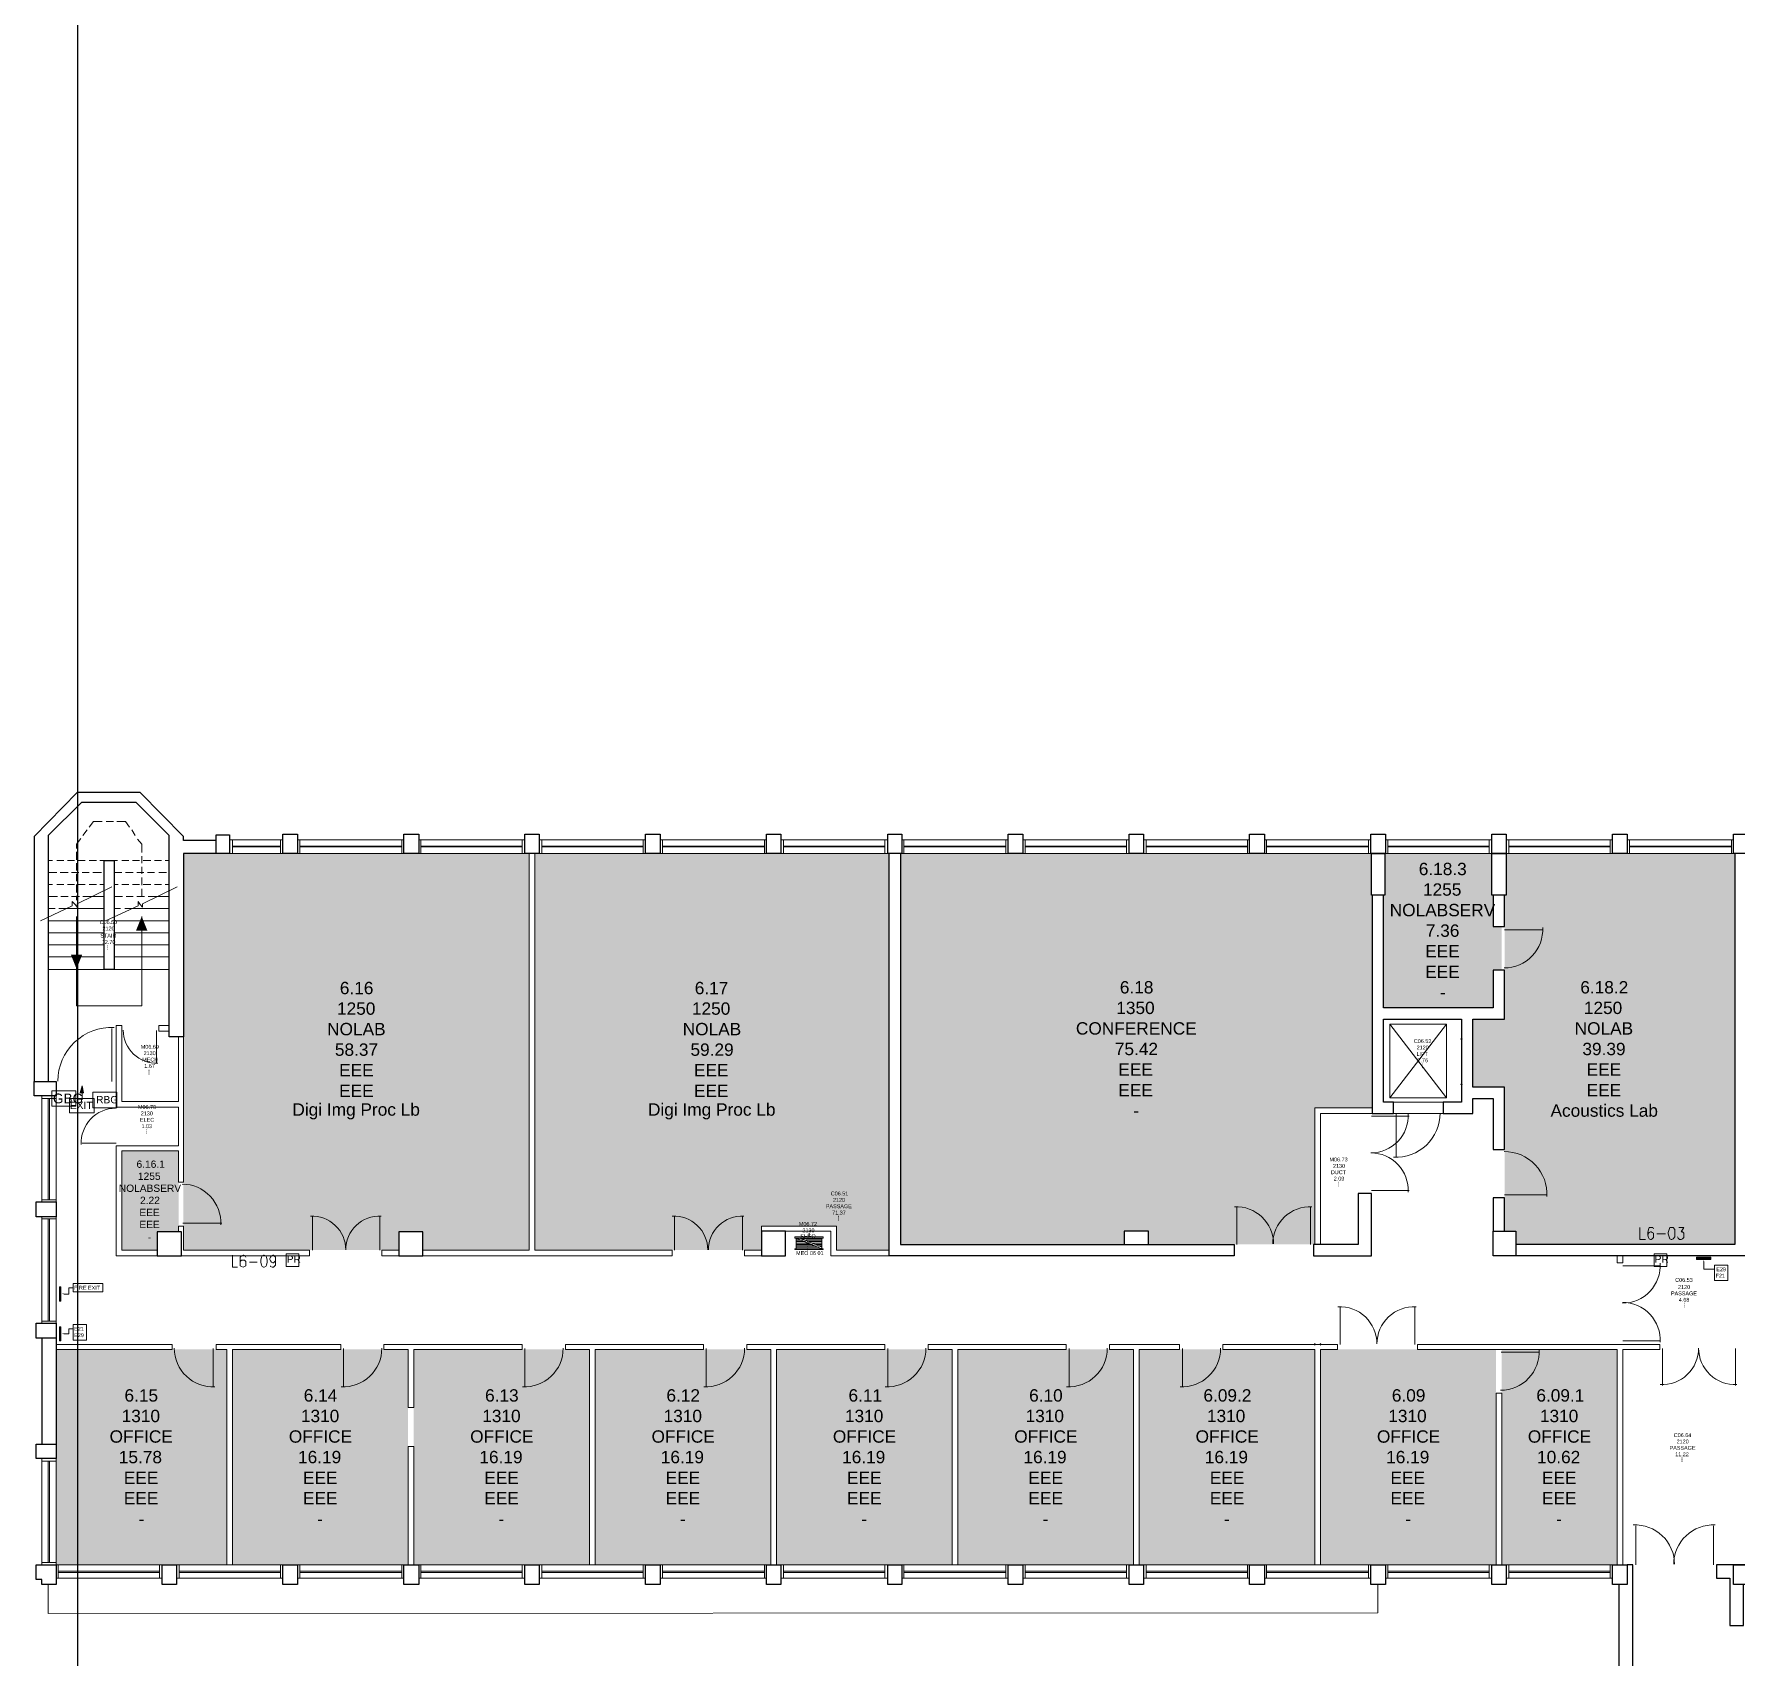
# Model space of a CAD drawing. Header units: millimetres. Extents: x -59 to 47, y 152 to 919.
# Drawn here: x -43.65 to -8.2, y 523.79 to 557.58 of the extents above; entities that cross this region are included whole.
import ezdxf

# ---------------------------------------------------------------- set-up
doc = ezdxf.new("R2010")
doc.units = ezdxf.units.MM
doc.layers.add('PDF_014406$_ps_FIRE_ALARM', color=7, linetype='Continuous', true_color=0x37dd00)
doc.layers.add('PDF_014406$HL-TMP', color=7, linetype='Continuous', true_color=0x800000)
for name, color, linetype in [('PDF_014406$_ps_TEXTBOLD$FIRE', 2, 'Continuous'), ('PDF_014406$BL', 7, 'Continuous'), ('PDF_014406$DR', 7, 'Continuous'), ('PDF_014406$EQ', 7, 'Continuous'), ('PDF_014406$FI', 7, 'Continuous'), ('PDF_014406$FI-DSG', 7, 'Continuous'), ('PDF_014406$PL-STAIR', 7, 'Continuous'), ('PDF_014406$REG-EGRESS', 7, 'Continuous'), ('PDF_014406$WA', 7, 'Continuous'), ('PDF_014406$WA-COL', 7, 'Continuous'), ('PDF_014406$WA-EXT', 7, 'Continuous'), ('PDF_014406$WN', 7, 'Continuous'), ('PDF_Text', 7, 'Continuous')]:
    doc.layers.add(name, color=color, linetype=linetype)
doc.styles.add('PDF ArialMT', font='arial.ttf')

msp = doc.modelspace()

# ---------------------------------------------------------------- hatches: boundary and pattern name
at = {"layer": 'PDF_014406$WA', "transparency": 33554559}
for points in [[(-16.974, 530.327), (-16.989, 530.312), (-17.003, 530.298), (-16.989, 530.283), (-16.974, 530.268), (-16.959, 530.283), (-16.944, 530.298), (-16.959, 530.312)], [(-16.856, 530.327), (-16.871, 530.312), (-16.885, 530.298), (-16.871, 530.283), (-16.856, 530.268), (-16.841, 530.283), (-16.826, 530.298), (-16.841, 530.312)]]:
    msp.add_hatch(color=256, dxfattribs=at).paths.add_polyline_path(points)
at = {"layer": 'PDF_014406$WA-EXT', "transparency": 33554559}
for points in [[(-13.92, 536.686), (-13.935, 536.671), (-13.949, 536.656), (-13.935, 536.642), (-13.92, 536.627), (-13.905, 536.642), (-13.89, 536.656), (-13.905, 536.671)], [(-13.92, 536.686), (-13.935, 536.671), (-13.949, 536.656), (-13.935, 536.642), (-13.92, 536.627), (-13.905, 536.642), (-13.89, 536.656), (-13.905, 536.671)], [(-13.92, 535.742), (-13.935, 535.727), (-13.949, 535.712), (-13.935, 535.697), (-13.92, 535.683), (-13.905, 535.697), (-13.89, 535.712), (-13.905, 535.727)], [(-13.92, 535.742), (-13.935, 535.727), (-13.949, 535.712), (-13.935, 535.697), (-13.92, 535.683), (-13.905, 535.697), (-13.89, 535.712), (-13.905, 535.727)]]:
    msp.add_hatch(color=256, dxfattribs=at).paths.add_polyline_path(points)

# ---------------------------------------------------------------- linework, layer by layer
msp.add_line((-42.736, 397.564), (-42.736, 918.763))
at = {"layer": 'PDF_014406$_ps_FIRE_ALARM', "lineweight": 0}
for points in [[(-42.778, 535.255), (-42.778, 535.579), (-43.28, 535.579), (-43.28, 535.255)], [(-41.922, 535.225), (-41.922, 535.55), (-42.424, 535.55), (-42.424, 535.225)], [(-38.131, 531.92), (-38.131, 532.186), (-38.396, 532.186), (-38.396, 531.92)], [(-9.641, 531.92), (-9.641, 532.186), (-9.907, 532.186), (-9.907, 531.92)]]:
    msp.add_lwpolyline(points, close=True, dxfattribs=at)
at = {"layer": 'PDF_014406$_ps_TEXTBOLD$FIRE', "lineweight": 20}
for points in [[(-10.202, 532.732), (-10.202, 532.481), (-10.084, 532.481)], [(-9.922, 532.702), (-9.936, 532.732), (-9.966, 532.732), (-9.981, 532.732), (-10.01, 532.732), (-10.025, 532.688), (-10.04, 532.629), (-10.04, 532.57), (-10.025, 532.525), (-10.01, 532.496), (-9.981, 532.481), (-9.966, 532.481), (-9.951, 532.496), (-9.922, 532.525), (-9.922, 532.555), (-9.922, 532.57), (-9.922, 532.614), (-9.951, 532.629), (-9.966, 532.643), (-9.981, 532.643), (-10.01, 532.629), (-10.025, 532.614), (-10.04, 532.57)], [(-9.848, 532.599), (-9.671, 532.599)], [(-9.39, 532.732), (-9.287, 532.732), (-9.346, 532.643), (-9.317, 532.643), (-9.302, 532.629), (-9.287, 532.614), (-9.287, 532.584), (-9.287, 532.555), (-9.287, 532.525), (-9.317, 532.496), (-9.346, 532.481), (-9.376, 532.481), (-9.39, 532.496), (-9.405, 532.511), (-9.42, 532.54)], [(-39.518, 532.157), (-39.518, 531.906), (-39.414, 531.906)], [(-39.237, 532.112), (-39.252, 532.142), (-39.281, 532.157), (-39.296, 532.157), (-39.326, 532.142), (-39.355, 532.112), (-39.355, 532.053), (-39.355, 531.979), (-39.355, 531.935), (-39.326, 531.92), (-39.296, 531.906), (-39.267, 531.92), (-39.237, 531.935), (-39.237, 531.979), (-39.237, 532.024), (-39.267, 532.053), (-39.296, 532.053), (-39.326, 532.053), (-39.355, 532.024), (-39.355, 531.979)], [(-38.618, 532.068), (-38.618, 532.039), (-38.647, 532.009), (-38.662, 531.994), (-38.677, 531.994), (-38.706, 532.009), (-38.721, 532.039), (-38.736, 532.068), (-38.736, 532.083), (-38.721, 532.112), (-38.706, 532.142), (-38.677, 532.157), (-38.662, 532.157), (-38.647, 532.142), (-38.618, 532.112), (-38.618, 532.068), (-38.618, 532.009), (-38.618, 531.95), (-38.647, 531.92), (-38.662, 531.906), (-38.691, 531.906), (-38.721, 531.92), (-38.721, 531.935)], [(-39.163, 532.009), (-39.001, 532.009)]]:
    msp.add_lwpolyline(points, dxfattribs=at)
for points in [[(-9.553, 532.732), (-9.582, 532.732), (-9.597, 532.688), (-9.612, 532.629), (-9.612, 532.599), (-9.597, 532.54), (-9.582, 532.496), (-9.553, 532.481), (-9.538, 532.481), (-9.509, 532.496), (-9.479, 532.54), (-9.479, 532.599), (-9.479, 532.629), (-9.479, 532.688), (-9.509, 532.732), (-9.538, 532.732)], [(-38.868, 532.157), (-38.898, 532.142), (-38.913, 532.112), (-38.927, 532.053), (-38.927, 532.009), (-38.913, 531.95), (-38.898, 531.92), (-38.868, 531.906), (-38.854, 531.906), (-38.824, 531.92), (-38.809, 531.95), (-38.795, 532.009), (-38.795, 532.053), (-38.809, 532.112), (-38.824, 532.142), (-38.854, 532.157)]]:
    msp.add_lwpolyline(points, close=True, dxfattribs=at)
at = {"layer": 'PDF_014406$BL', "lineweight": 9}
for points in [[(-38.47, 540.802), (-39.577, 540.802)], [(-35.947, 540.802), (-38.16, 540.802)], [(-33.424, 540.802), (-35.637, 540.802)], [(-30.916, 540.802), (-33.129, 540.802)], [(-28.393, 540.802), (-30.606, 540.802)], [(-25.87, 540.802), (-28.098, 540.802)], [(-23.362, 540.802), (-25.575, 540.802)], [(-20.839, 540.802), (-23.052, 540.802)], [(-18.331, 540.802), (-20.544, 540.802)], [(-15.808, 540.802), (-18.021, 540.802)], [(-13.285, 540.802), (-15.499, 540.802)], [(-10.777, 540.802), (-12.99, 540.802)], [(-8.254, 540.802), (-10.467, 540.802)], [(-39.577, 540.522), (-38.47, 540.522)], [(-38.16, 540.522), (-35.947, 540.522)], [(-35.637, 540.522), (-33.424, 540.522)], [(-33.129, 540.522), (-30.916, 540.522)], [(-30.606, 540.522), (-28.393, 540.522)], [(-28.098, 540.522), (-25.87, 540.522)], [(-25.575, 540.522), (-23.362, 540.522)], [(-23.052, 540.522), (-20.839, 540.522)], [(-20.544, 540.522), (-18.331, 540.522)], [(-18.021, 540.522), (-15.808, 540.522)], [(-15.499, 540.522), (-13.285, 540.522)], [(-12.99, 540.522), (-10.777, 540.522)], [(-10.467, 540.522), (-8.254, 540.522)], [(-43.486, 535.476), (-43.486, 533.263)], [(-43.191, 533.263), (-43.191, 535.476)], [(-15.336, 535.343), (-14.303, 535.343)], [(-15.336, 535.107), (-14.303, 535.107)], [(-43.486, 532.953), (-43.486, 530.74)], [(-43.191, 530.74), (-43.191, 532.953)], [(-43.486, 527.922), (-43.486, 525.709)], [(-40.978, 525.709), (-43.191, 525.709), (-43.191, 527.922)], [(-38.47, 525.709), (-40.683, 525.709)], [(-35.947, 525.709), (-38.16, 525.709)], [(-33.424, 525.709), (-35.637, 525.709)], [(-30.916, 525.709), (-33.129, 525.709)], [(-28.393, 525.709), (-30.606, 525.709)], [(-25.87, 525.709), (-28.098, 525.709)], [(-23.362, 525.709), (-25.575, 525.709)], [(-20.839, 525.709), (-23.052, 525.709)], [(-18.331, 525.709), (-20.544, 525.709)], [(-15.808, 525.709), (-18.021, 525.709)], [(-13.285, 525.709), (-15.499, 525.709)], [(-10.777, 525.709), (-12.99, 525.709)], [(-15.661, 525.311), (-15.661, 524.706), (-43.353, 524.691), (-43.353, 525.296)], [(-43.191, 525.429), (-40.978, 525.429)], [(-40.683, 525.429), (-38.47, 525.429)], [(-38.16, 525.429), (-35.947, 525.429)], [(-35.637, 525.429), (-33.424, 525.429)], [(-33.129, 525.429), (-30.916, 525.429)], [(-30.606, 525.429), (-28.393, 525.429)], [(-28.098, 525.429), (-25.87, 525.429)], [(-25.575, 525.429), (-23.362, 525.429)], [(-23.052, 525.429), (-20.839, 525.429)], [(-20.544, 525.429), (-18.331, 525.429)], [(-18.021, 525.429), (-15.808, 525.429)], [(-15.499, 525.429), (-13.285, 525.429)], [(-12.99, 525.429), (-10.777, 525.429)]]:
    msp.add_lwpolyline(points, dxfattribs=at)
at = {"layer": 'PDF_014406$DR', "lineweight": 0}
for points in [[(-13.02, 538.928), (-12.223, 538.928), (-13.02, 538.928)], [(-42.026, 535.771), (-42.026, 536.878), (-42.026, 535.771)], [(-41.096, 536.833), (-41.096, 536.155), (-41.096, 536.833)], [(-15.794, 535.048), (-15.012, 535.048), (-15.794, 535.048)], [(-41.937, 534.488), (-42.645, 534.488), (-41.937, 534.488)], [(-15.794, 533.499), (-15.012, 533.499), (-15.794, 533.499)], [(-18.597, 532.378), (-18.597, 533.145), (-18.597, 532.378)], [(-17.062, 532.378), (-17.062, 533.145), (-17.062, 532.378)], [(-13.02, 533.411), (-12.135, 533.411), (-13.02, 533.411)], [(-40.55, 532.82), (-39.739, 532.82), (-40.55, 532.82)], [(-37.85, 532.26), (-37.85, 532.968), (-37.85, 532.26)], [(-36.449, 532.26), (-36.449, 532.968), (-36.449, 532.26)], [(-30.311, 532.26), (-30.311, 532.968), (-30.311, 532.26)], [(-28.895, 532.26), (-28.895, 532.968), (-28.895, 532.26)], [(-10.556, 531.935), (-9.774, 531.935), (-10.556, 531.935)], [(-16.443, 530.298), (-16.443, 531.08), (-16.443, 530.298)], [(-14.894, 530.298), (-14.894, 531.08), (-14.894, 530.298)], [(-10.556, 530.371), (-9.774, 530.371), (-10.556, 530.371)], [(-39.916, 530.209), (-39.916, 529.412), (-39.916, 530.209)], [(-37.201, 530.209), (-37.201, 529.412), (-37.201, 530.209)], [(-33.424, 530.209), (-33.424, 529.412), (-33.424, 530.209)], [(-29.647, 530.209), (-29.647, 529.412), (-29.647, 530.209)], [(-25.87, 530.209), (-25.87, 529.412), (-25.87, 530.209)], [(-22.093, 530.209), (-22.093, 529.412), (-22.093, 530.209)], [(-19.733, 530.209), (-19.733, 529.412), (-19.733, 530.209)], [(-13.094, 530.135), (-12.297, 530.135), (-13.094, 530.135)], [(-9.73, 530.209), (-9.73, 529.442), (-9.73, 530.209)], [(-8.21, 530.209), (-8.21, 529.442), (-8.21, 530.209)], [(-10.29, 525.709), (-10.29, 526.521), (-10.29, 525.709)], [(-8.668, 525.709), (-8.668, 526.521), (-8.668, 525.709)]]:
    msp.add_lwpolyline(points, dxfattribs=at)
for points in [[(-15.031, 533.469, 0.429403), (-15.805, 534.284, 0.429403), (-15.031, 535.098)], [(-36.42, 532.967, 0.429408), (-37.157, 532.267, 0.429409), (-37.894, 532.967)], [(-14.865, 531.081, 0.429403), (-15.68, 530.307, 0.429403), (-16.494, 531.081)], [(-9.78, 529.46, 0.429403), (-8.981, 530.219, 0.429403), (-8.182, 529.46)]]:
    msp.add_lwpolyline(points, format="xyb", dxfattribs=at)
for centre, radius, start, end in [((-13.031, 538.939), 0.804, 270, 2.9553), ((-42.038, 535.781), 1.114, 87.0447, 180), ((-41.104, 536.841), 0.686, 180.0004, 272.9552), ((-41.95, 534.498), 0.716, 90, 182.9553), ((-13.031, 533.421), 0.893, 357.0447, 90), ((-40.563, 532.83), 0.804, 357.0447, 90), ((-18.608, 532.388), 0.775, 0, 92.9553), ((-17.074, 532.388), 0.775, 87.0447, 180), ((-30.319, 532.267), 0.701, 359.9995, 92.9552), ((-28.902, 532.267), 0.701, 87.0448, 180.0005), ((-10.567, 531.945), 0.789, 270, 2.9553), ((-10.567, 530.381), 0.789, 357.0447, 90), ((-39.923, 530.216), 0.804, 179.9999, 272.9558), ((-37.209, 530.216), 0.804, 267.0442, 0.0001), ((-33.432, 530.216), 0.804, 267.0442, 359.9999), ((-29.655, 530.216), 0.804, 267.0442, 359.9999), ((-25.878, 530.216), 0.804, 267.0442, 359.9999), ((-22.101, 530.216), 0.804, 267.0442, 359.9999), ((-19.74, 530.216), 0.804, 267.0442, 359.9999), ((-13.105, 530.145), 0.804, 270, 2.9553), ((-10.302, 525.719), 0.819, 0, 92.9553), ((-8.679, 525.719), 0.819, 87.0447, 180)]:
    msp.add_arc(centre, radius, start, end, dxfattribs=at)
at = {"layer": 'PDF_014406$EQ', "lineweight": 9}
msp.add_lwpolyline([(-15.41, 536.966), (-14.23, 536.966), (-14.23, 535.432), (-15.41, 535.432)], close=True, dxfattribs=at)
for points in [[(-15.41, 536.966), (-14.23, 535.432)], [(-14.23, 536.966), (-15.41, 535.432)], [(-15.277, 535.107), (-15.277, 534.193), (-15.277, 535.107)]]:
    msp.add_lwpolyline(points, dxfattribs=at)
msp.add_arc((-15.285, 535.115), 0.922, 267.0455, 359.9999, dxfattribs=at)
at = {"layer": 'PDF_014406$FI', "lineweight": 9}
for points in [[(-27.803, 532.54), (-27.213, 532.54), (-27.213, 532.511), (-27.242, 532.511), (-27.774, 532.511), (-27.803, 532.511)], [(-27.803, 532.275), (-27.803, 532.289), (-27.213, 532.289), (-27.213, 532.275)]]:
    msp.add_lwpolyline(points, close=True, dxfattribs=at)
for points in [[(-27.242, 532.511), (-27.242, 532.289), (-27.774, 532.289), (-27.774, 532.511), (-27.242, 532.289)], [(-27.774, 532.496), (-27.715, 532.496)], [(-27.641, 532.466), (-27.774, 532.466)], [(-27.774, 532.437), (-27.582, 532.437)], [(-27.508, 532.407), (-27.774, 532.407)], [(-27.7, 532.511), (-27.242, 532.319)], [(-27.641, 532.496), (-27.242, 532.496)], [(-27.242, 532.466), (-27.567, 532.466)], [(-27.508, 532.54), (-27.508, 532.614)], [(-27.508, 532.437), (-27.242, 532.437)], [(-27.242, 532.407), (-27.434, 532.407)], [(-27.774, 532.378), (-27.434, 532.378)], [(-27.375, 532.348), (-27.774, 532.348)], [(-27.774, 532.319), (-27.301, 532.319)], [(-27.36, 532.378), (-27.242, 532.378)], [(-27.242, 532.348), (-27.301, 532.348)]]:
    msp.add_lwpolyline(points, dxfattribs=at)
at = {"layer": 'PDF_014406$FI-DSG', "lineweight": 9}
for points in [[(-9.022, 532.068), (-8.727, 532.068), (-8.727, 532.112), (-9.022, 532.112)], [(-8.653, 531.95), (-8.372, 531.95), (-8.372, 531.625), (-8.653, 531.625)], [(-43.088, 531.493), (-43.088, 531.198), (-43.117, 531.198), (-43.117, 531.493)], [(-42.837, 531.566), (-42.217, 531.566), (-42.217, 531.389), (-42.837, 531.389)], [(-43.088, 530.666), (-43.088, 530.371), (-43.117, 530.371), (-43.117, 530.666)], [(-42.837, 530.711), (-42.557, 530.711), (-42.557, 530.386), (-42.837, 530.386)]]:
    msp.add_lwpolyline(points, close=True, dxfattribs=at)
for points in [[(-8.874, 532.024), (-8.874, 531.861), (-8.741, 531.861), (-8.653, 531.861)], [(-43.029, 531.345), (-42.926, 531.345), (-42.926, 531.478), (-42.837, 531.478)], [(-43.029, 530.519), (-42.926, 530.519), (-42.926, 530.622), (-42.837, 530.622)]]:
    msp.add_lwpolyline(points, dxfattribs=at)
at = {"layer": 'PDF_014406$FI-DSG', "transparency": 33554559}
for points in [[(-8.727, 532.112), (-9.022, 532.112), (-8.727, 532.068)], [(-9.022, 532.112), (-8.727, 532.068), (-9.022, 532.068)], [(-8.889, 532.024), (-8.874, 532.068), (-8.874, 532.024)], [(-43.088, 531.493), (-43.117, 531.493), (-43.088, 531.198)], [(-43.117, 531.493), (-43.088, 531.198), (-43.117, 531.198)], [(-43.029, 531.345), (-43.088, 531.345), (-43.029, 531.36)], [(-43.088, 530.666), (-43.117, 530.666), (-43.088, 530.371)], [(-43.117, 530.666), (-43.088, 530.371), (-43.117, 530.371)], [(-43.029, 530.519), (-43.088, 530.519), (-43.029, 530.534)]]:
    msp.add_solid(points, dxfattribs=at)
at = {"layer": 'PDF_014406$HL-TMP', "transparency": 33554559}
for points in [[(-33.336, 540.522), (-40.536, 540.522), (-33.336, 538.604)], [(-40.536, 540.522), (-33.336, 538.604), (-40.536, 538.604)], [(-25.841, 540.522), (-33.218, 540.522), (-25.841, 532.761)], [(-33.218, 540.522), (-25.841, 532.761), (-33.218, 532.761)], [(-15.794, 540.522), (-25.605, 540.522), (-15.794, 539.651)], [(-25.605, 540.522), (-15.794, 539.651), (-25.605, 539.651)], [(-13.285, 540.522), (-15.513, 540.522), (-13.285, 539.651)], [(-15.513, 540.522), (-13.285, 539.651), (-15.513, 539.651)], [(-8.225, 540.522), (-12.99, 540.522), (-8.225, 539.651)], [(-12.99, 540.522), (-8.225, 539.651), (-12.99, 539.651)], [(-15.779, 539.651), (-25.605, 539.651), (-15.779, 535.225)], [(-25.605, 539.651), (-15.779, 535.225), (-25.605, 535.225)], [(-13.256, 539.651), (-15.543, 539.651), (-13.256, 539.002)], [(-15.543, 539.651), (-13.256, 539.002), (-15.543, 539.002)], [(-15.513, 539.651), (-13.256, 539.651), (-13.256, 539.651)], [(-13.256, 539.651), (-13.256, 539.651), (-15.513, 539.651)], [(-8.225, 539.651), (-13.02, 539.651), (-8.225, 537.07)], [(-13.02, 539.651), (-8.225, 537.07), (-13.02, 537.07)], [(-13.079, 539.002), (-13.079, 539.002), (-15.543, 539.002)], [(-13.079, 539.002), (-15.543, 539.002), (-13.256, 539.002)], [(-13.079, 539.002), (-15.543, 539.002), (-13.079, 538.088)], [(-15.543, 539.002), (-13.079, 538.088), (-15.543, 538.088)], [(-33.336, 538.604), (-40.536, 538.604), (-33.336, 536.701)], [(-40.536, 538.604), (-33.336, 536.701), (-40.536, 536.701)], [(-13.256, 538.088), (-15.543, 538.088), (-13.256, 537.306)], [(-15.543, 538.088), (-13.256, 537.306), (-15.543, 537.306)], [(-8.225, 537.07), (-13.684, 537.07), (-8.225, 535.653)], [(-13.684, 537.07), (-8.225, 535.653), (-13.684, 535.653)], [(-33.336, 536.701), (-40.536, 536.701), (-33.336, 532.643)], [(-40.536, 536.701), (-33.336, 532.643), (-40.536, 532.643)], [(-8.225, 535.653), (-13.02, 535.653), (-8.225, 532.658)], [(-13.02, 535.653), (-8.225, 532.658), (-13.02, 532.658)], [(-16.974, 535.225), (-25.605, 535.225), (-16.974, 532.658)], [(-25.605, 535.225), (-16.974, 532.658), (-25.605, 532.658)], [(-41.819, 534.325), (-40.639, 534.325), (-40.639, 534.325)], [(-40.639, 534.325), (-41.819, 534.325), (-40.639, 532.643)], [(-41.819, 534.325), (-40.639, 532.643), (-41.819, 532.643)], [(-28.497, 532.761), (-28.497, 532.761), (-33.218, 532.761)], [(-28.497, 532.761), (-33.218, 532.761), (-26.933, 532.761)], [(-28.497, 532.761), (-33.218, 532.761), (-28.497, 532.26)], [(-33.218, 532.761), (-28.497, 532.26), (-33.218, 532.26)], [(-25.841, 532.761), (-26.933, 532.761), (-25.841, 532.26)], [(-26.933, 532.761), (-25.841, 532.26), (-26.933, 532.26)], [(-41.081, 532.643), (-41.819, 532.643), (-41.081, 532.26)], [(-41.819, 532.643), (-41.081, 532.26), (-41.819, 532.26)], [(-41.081, 532.643), (-40.639, 532.643), (-40.639, 532.643)], [(-36.05, 532.643), (-40.536, 532.643), (-36.05, 532.26)], [(-40.536, 532.643), (-36.05, 532.26), (-40.536, 532.26)], [(-33.336, 532.643), (-35.549, 532.643), (-33.336, 532.26)], [(-35.549, 532.643), (-33.336, 532.26), (-35.549, 532.26)], [(-20.943, 532.658), (-20.943, 532.658), (-25.605, 532.658)], [(-20.943, 532.658), (-25.605, 532.658), (-20.441, 532.658)], [(-20.943, 532.658), (-25.605, 532.658), (-20.943, 532.378)], [(-25.605, 532.658), (-20.943, 532.378), (-25.605, 532.378)], [(-16.974, 532.658), (-20.441, 532.658), (-16.974, 532.378)], [(-20.441, 532.658), (-16.974, 532.378), (-20.441, 532.378)], [(-13.02, 532.658), (-12.784, 532.658), (-12.784, 532.658)], [(-8.225, 532.658), (-12.784, 532.658), (-8.225, 532.378)], [(-12.784, 532.658), (-8.225, 532.378), (-12.784, 532.378)], [(-35.549, 532.26), (-33.336, 532.26), (-33.336, 532.26)], [(-33.336, 532.26), (-33.336, 532.26), (-35.549, 532.26)], [(-39.636, 525.709), (-43.191, 525.709), (-43.191, 530.194)], [(-43.191, 530.194), (-39.636, 530.194), (-39.636, 525.709)], [(-35.859, 530.194), (-39.518, 530.194), (-35.859, 525.709)], [(-39.518, 530.194), (-35.859, 525.709), (-39.518, 525.709)], [(-32.082, 530.194), (-35.741, 530.194), (-32.082, 525.709)], [(-35.741, 530.194), (-32.082, 525.709), (-35.741, 525.709)], [(-28.305, 530.194), (-31.964, 530.194), (-28.305, 525.709)], [(-31.964, 530.194), (-28.305, 525.709), (-31.964, 525.709)], [(-24.528, 530.194), (-28.187, 530.194), (-24.528, 525.709)], [(-28.187, 530.194), (-24.528, 525.709), (-28.187, 525.709)], [(-20.751, 530.194), (-24.41, 530.194), (-20.751, 525.709)], [(-24.41, 530.194), (-20.751, 525.709), (-24.41, 525.709)], [(-16.974, 530.194), (-20.633, 530.194), (-16.974, 525.709)], [(-20.633, 530.194), (-16.974, 525.709), (-20.633, 525.709)], [(-13.197, 530.194), (-16.856, 530.194), (-13.197, 525.709)], [(-16.856, 530.194), (-13.197, 525.709), (-16.856, 525.709)], [(-10.674, 530.194), (-13.079, 530.194), (-10.674, 525.709)], [(-13.079, 530.194), (-10.674, 525.709), (-13.079, 525.709)], [(-39.636, 525.709), (-39.636, 525.709), (-43.191, 525.709)]]:
    msp.add_solid(points, dxfattribs=at)
at = {"layer": 'PDF_014406$PL-STAIR', "lineweight": 9}
for points in [[(-42.631, 540.891), (-42.542, 541.009)], [(-42.498, 541.068), (-42.409, 541.186), (-42.232, 541.186)], [(-42.144, 541.186), (-41.996, 541.186)], [(-41.922, 541.186), (-41.745, 541.186), (-41.657, 541.068)], [(-41.613, 541.009), (-41.539, 540.891)], [(-42.763, 540.625), (-42.763, 540.714), (-42.675, 540.832)], [(-42.763, 540.389), (-42.763, 540.551)], [(-41.495, 540.817), (-41.406, 540.714), (-41.406, 540.537)], [(-43.265, 540.374), (-43.353, 540.374)], [(-43.029, 540.374), (-43.176, 540.374)], [(-42.808, 540.374), (-42.955, 540.374)], [(-42.763, 540.168), (-42.763, 540.315)], [(-42.586, 540.374), (-42.734, 540.374)], [(-42.35, 540.374), (-42.498, 540.374)], [(-42.188, 540.374), (-42.276, 540.374)], [(-41.981, 540.374), (-41.908, 540.374)], [(-41.819, 540.374), (-41.672, 540.374)], [(-41.598, 540.374), (-41.45, 540.374)], [(-41.406, 540.463), (-41.406, 540.315)], [(-41.406, 540.242), (-41.406, 540.094)], [(-41.376, 540.374), (-41.214, 540.374)], [(-41.14, 540.374), (-40.993, 540.374)], [(-40.919, 540.374), (-40.831, 540.374)], [(-43.176, 540.124), (-43.353, 540.124)], [(-43.265, 539.873), (-43.353, 539.873)], [(-43.029, 539.873), (-43.176, 539.873)], [(-42.94, 540.124), (-43.103, 540.124)], [(-42.808, 539.873), (-42.955, 539.873)], [(-42.719, 540.124), (-42.867, 540.124)], [(-42.763, 539.946), (-42.763, 540.094)], [(-42.763, 539.71), (-42.763, 539.873)], [(-42.586, 539.873), (-42.734, 539.873)], [(-42.498, 540.124), (-42.645, 540.124)], [(-42.35, 539.873), (-42.498, 539.873)], [(-42.247, 540.124), (-42.424, 540.124)], [(-42.188, 539.873), (-42.276, 539.873)], [(-41.981, 540.124), (-41.819, 540.124)], [(-41.981, 539.873), (-41.893, 539.873)], [(-41.819, 539.873), (-41.672, 539.873)], [(-41.745, 540.124), (-41.583, 540.124)], [(-41.598, 539.873), (-41.45, 539.873)], [(-41.509, 540.124), (-41.362, 540.124)], [(-41.406, 540.02), (-41.406, 539.858)], [(-41.376, 539.873), (-41.214, 539.873)], [(-41.288, 540.124), (-41.14, 540.124)], [(-41.14, 539.873), (-40.993, 539.873)], [(-41.052, 540.124), (-40.89, 540.124)], [(-40.919, 539.873), (-40.831, 539.873)], [(-43.516, 539.12), (-42.852, 539.43), (-42.852, 539.519), (-42.793, 539.46), (-42.749, 539.401), (-42.749, 539.474), (-42.026, 539.828)], [(-43.162, 539.622), (-43.353, 539.622)], [(-42.94, 539.622), (-43.088, 539.622)], [(-42.704, 539.622), (-42.867, 539.622)], [(-42.763, 539.548), (-42.763, 539.637)], [(-42.188, 539.622), (-42.454, 539.622), (-42.631, 539.622)], [(-42.158, 539.12), (-41.48, 539.43), (-41.48, 539.519), (-41.436, 539.46), (-41.391, 539.401), (-41.391, 539.474), (-40.668, 539.828)], [(-41.981, 539.622), (-41.804, 539.622)], [(-41.731, 539.622), (-41.583, 539.622)], [(-41.509, 539.622), (-41.347, 539.622)], [(-41.406, 539.784), (-41.406, 539.622)], [(-41.273, 539.622), (-41.096, 539.622), (-40.831, 539.622)], [(-43.206, 539.371), (-43.353, 539.371)], [(-42.188, 539.371), (-42.985, 539.371), (-43.132, 539.371)], [(-41.406, 539.209), (-41.406, 538.102), (-41.406, 537.35), (-42.763, 537.35), (-42.763, 538.102)], [(-42.763, 538.117), (-42.763, 539.209)], [(-41.849, 539.371), (-41.981, 539.371)], [(-41.76, 539.371), (-41.627, 539.371), (-40.831, 539.371)], [(-42.188, 539.12), (-43.353, 539.12)], [(-42.188, 538.869), (-43.353, 538.869)], [(-41.981, 539.12), (-40.831, 539.12)], [(-41.981, 538.869), (-40.831, 538.869)], [(-42.188, 538.619), (-43.353, 538.619)], [(-41.981, 538.619), (-40.831, 538.619)], [(-42.188, 538.368), (-43.353, 538.368)], [(-42.188, 538.102), (-43.353, 538.102)], [(-41.981, 538.368), (-40.831, 538.368)], [(-41.981, 538.102), (-40.831, 538.102)]]:
    msp.add_lwpolyline(points, dxfattribs=at)
at = {"layer": 'PDF_014406$PL-STAIR', "transparency": 33554559}
for points in [[(-41.288, 538.914), (-41.406, 539.209), (-41.524, 538.914)], [(-42.881, 538.412), (-42.763, 538.117), (-42.645, 538.412)]]:
    msp.add_solid(points, dxfattribs=at)
at = {"layer": 'PDF_014406$REG-EGRESS', "lineweight": 18}
for points in [[(-42.616, 535.535), (-42.645, 535.683), (-42.69, 535.535)], [(-42.911, 535.417), (-42.395, 535.417), (-42.395, 535.122), (-42.911, 535.122)]]:
    msp.add_lwpolyline(points, close=True, dxfattribs=at)
msp.add_lwpolyline([(-42.645, 535.535), (-42.645, 535.388)], dxfattribs=at)
at = {"layer": 'PDF_014406$REG-EGRESS', "transparency": 33554559}
msp.add_solid([(-42.69, 535.535), (-42.616, 535.535), (-42.645, 535.683)], dxfattribs=at)
at = {"layer": 'PDF_014406$WA', "lineweight": 20}
for points in [[(-33.336, 540.522), (-33.336, 532.26), (-35.549, 532.26)], [(-33.218, 540.522), (-33.218, 532.26), (-30.355, 532.26), (-30.355, 532.142), (-35.549, 532.142)], [(-40.639, 532.643), (-40.639, 532.761), (-40.536, 532.761), (-40.536, 532.26), (-37.909, 532.26), (-37.909, 532.142), (-41.937, 532.142), (-41.937, 534.429), (-40.639, 534.429), (-40.639, 535.24), (-41.937, 535.24), (-41.937, 536.937), (-41.819, 536.937), (-41.819, 535.358), (-40.639, 535.358), (-40.639, 536.701)], [(-40.536, 536.701), (-40.536, 533.676), (-40.639, 533.676), (-40.639, 534.325), (-41.819, 534.325), (-41.819, 532.26), (-41.081, 532.26)], [(-40.831, 536.937), (-41.052, 536.937), (-41.052, 536.819), (-40.831, 536.819)], [(-15.779, 535.225), (-16.974, 535.225), (-16.974, 532.378)], [(-15.779, 535.107), (-16.856, 535.107), (-16.856, 532.378)], [(-28.497, 532.658), (-28.497, 532.761), (-26.933, 532.761), (-26.933, 532.26), (-25.841, 532.26)], [(-25.841, 532.142), (-27.051, 532.142), (-27.051, 532.658), (-27.995, 532.658)], [(-36.05, 532.26), (-36.405, 532.26), (-36.405, 532.142), (-36.05, 532.142)], [(-28.497, 532.26), (-28.851, 532.26), (-28.851, 532.142), (-28.497, 532.142)], [(-10.674, 532.142), (-10.674, 531.994), (-10.556, 531.994), (-10.556, 532.142)], [(-43.191, 530.194), (-40.772, 530.194), (-40.772, 530.298), (-43.191, 530.298)], [(-39.518, 525.709), (-39.518, 530.194), (-37.26, 530.194), (-37.26, 530.298), (-39.857, 530.298), (-39.857, 530.194), (-39.636, 530.194), (-39.636, 525.709)], [(-31.964, 525.709), (-31.964, 530.194), (-29.706, 530.194), (-29.706, 530.298), (-32.583, 530.298), (-32.583, 530.194), (-32.082, 530.194), (-32.082, 525.709)], [(-28.187, 525.709), (-28.187, 530.194), (-25.929, 530.194), (-25.929, 530.298), (-28.806, 530.298), (-28.806, 530.194), (-28.305, 530.194), (-28.305, 525.709)], [(-24.41, 525.709), (-24.41, 530.194), (-22.152, 530.194), (-22.152, 530.298), (-25.029, 530.298), (-25.029, 530.194), (-24.528, 530.194), (-24.528, 525.709)], [(-20.633, 525.709), (-20.633, 530.194), (-19.792, 530.194), (-19.792, 530.298), (-21.252, 530.298), (-21.252, 530.194), (-20.751, 530.194), (-20.751, 525.709)], [(-16.974, 525.709), (-16.974, 530.194), (-18.892, 530.194), (-18.892, 530.298), (-16.502, 530.298), (-16.502, 530.194), (-16.856, 530.194), (-16.856, 525.709)], [(-10.556, 525.709), (-10.556, 530.194), (-9.789, 530.194), (-9.789, 530.298), (-10.556, 530.298), (-14.835, 530.298), (-14.835, 530.194), (-10.674, 530.194), (-10.674, 525.709)], [(-13.197, 525.709), (-13.197, 529.28), (-13.079, 529.28), (-13.079, 525.709)], [(-35.859, 525.709), (-35.859, 528.173), (-35.741, 528.173), (-35.741, 525.709)]]:
    msp.add_lwpolyline(points, dxfattribs=at)
msp.add_lwpolyline([(-35.859, 530.194), (-35.859, 528.984), (-35.741, 528.984), (-35.741, 530.194), (-33.483, 530.194), (-33.483, 530.298), (-36.36, 530.298), (-36.36, 530.194)], close=True, dxfattribs=at)
at = {"layer": 'PDF_014406$WA-COL', "lineweight": 25}
for points in [[(-39.857, 540.522), (-39.857, 540.905), (-39.577, 540.905), (-39.577, 540.522)], [(-38.47, 540.92), (-38.16, 540.92), (-38.16, 540.522), (-38.47, 540.522)], [(-35.947, 540.92), (-35.637, 540.92), (-35.637, 540.522), (-35.947, 540.522)], [(-33.424, 540.92), (-33.129, 540.92), (-33.129, 540.522), (-33.424, 540.522)], [(-30.916, 540.92), (-30.606, 540.92), (-30.606, 540.522), (-30.916, 540.522)], [(-28.393, 540.92), (-28.098, 540.92), (-28.098, 540.522), (-28.393, 540.522)], [(-25.87, 540.92), (-25.575, 540.92), (-25.575, 540.522), (-25.87, 540.522)], [(-23.362, 540.522), (-23.362, 540.92), (-23.052, 540.92), (-23.052, 540.522)], [(-20.839, 540.92), (-20.544, 540.92), (-20.544, 540.522), (-20.839, 540.522)], [(-18.331, 540.92), (-18.021, 540.92), (-18.021, 540.522), (-18.331, 540.522)], [(-15.808, 540.92), (-15.499, 540.92), (-15.499, 540.522), (-15.808, 540.522)], [(-13.285, 540.522), (-13.285, 540.92), (-12.99, 540.92), (-12.99, 540.522)], [(-10.777, 540.522), (-10.777, 540.92), (-10.467, 540.92), (-10.467, 540.522)], [(-8.254, 540.92), (-7.959, 540.92), (-7.959, 540.522), (-8.254, 540.522)], [(-15.794, 540.522), (-15.513, 540.522), (-15.513, 539.651), (-15.794, 539.651)], [(-13.285, 540.522), (-12.99, 540.522), (-12.99, 539.651), (-13.285, 539.651)], [(-43.649, 535.476), (-43.649, 535.771), (-43.191, 535.771), (-43.191, 535.476)], [(-43.604, 533.263), (-43.191, 533.263), (-43.191, 532.953), (-43.604, 532.953)], [(-41.081, 532.142), (-40.58, 532.142), (-40.58, 532.643), (-41.081, 532.643)], [(-36.05, 532.142), (-35.549, 532.142), (-35.549, 532.643), (-36.05, 532.643)], [(-28.497, 532.142), (-27.995, 532.142), (-27.995, 532.658), (-28.497, 532.658)], [(-20.441, 532.658), (-20.943, 532.658), (-20.943, 532.378), (-20.441, 532.378)], [(-12.784, 532.142), (-13.256, 532.142), (-13.256, 532.658), (-12.784, 532.658)], [(-43.191, 530.43), (-43.604, 530.43), (-43.604, 530.74), (-43.191, 530.74)], [(-43.604, 527.922), (-43.604, 528.217), (-43.191, 528.217), (-43.191, 527.922)], [(-43.604, 525.709), (-43.191, 525.709), (-43.191, 525.296), (-43.486, 525.296), (-43.486, 525.399), (-43.604, 525.399)], [(-40.978, 525.709), (-40.683, 525.709), (-40.683, 525.296), (-40.978, 525.296)], [(-38.47, 525.709), (-38.16, 525.709), (-38.16, 525.296), (-38.47, 525.296)], [(-35.947, 525.709), (-35.637, 525.709), (-35.637, 525.296), (-35.947, 525.296)], [(-33.424, 525.709), (-33.129, 525.709), (-33.129, 525.296), (-33.424, 525.296)], [(-30.916, 525.709), (-30.606, 525.709), (-30.606, 525.296), (-30.916, 525.296)], [(-28.393, 525.709), (-28.098, 525.709), (-28.098, 525.296), (-28.393, 525.296)], [(-25.87, 525.709), (-25.575, 525.709), (-25.575, 525.296), (-25.87, 525.296)], [(-23.362, 525.709), (-23.052, 525.709), (-23.052, 525.296), (-23.362, 525.296)], [(-20.839, 525.709), (-20.544, 525.709), (-20.544, 525.296), (-20.839, 525.296)], [(-18.331, 525.709), (-18.021, 525.709), (-18.021, 525.296), (-18.331, 525.296)], [(-15.808, 525.709), (-15.499, 525.709), (-15.499, 525.296), (-15.808, 525.296)], [(-13.285, 525.709), (-12.99, 525.709), (-12.99, 525.296), (-13.285, 525.296)], [(-10.777, 525.709), (-10.467, 525.709), (-10.467, 525.296), (-10.777, 525.296)], [(-8.254, 525.709), (-7.959, 525.709), (-7.959, 525.296), (-8.254, 525.296)]]:
    msp.add_lwpolyline(points, close=True, dxfattribs=at)
at = {"layer": 'PDF_014406$WA-EXT', "lineweight": 25}
for points in [[(-39.857, 540.787), (-40.536, 540.787), (-40.536, 540.876), (-41.436, 541.791), (-42.749, 541.791), (-43.649, 540.876), (-43.649, 535.771)], [(-39.577, 540.522), (-40.536, 540.522), (-40.536, 536.701), (-40.831, 536.701), (-40.831, 540.891), (-41.524, 541.584), (-42.66, 541.584), (-43.353, 540.891), (-43.353, 535.771)], [(-20.441, 532.378), (-18.656, 532.378), (-18.656, 532.142), (-25.841, 532.142), (-25.841, 540.522)], [(-25.605, 540.522), (-25.605, 532.378), (-20.943, 532.378)], [(-8.225, 540.522), (-8.225, 532.378), (-12.784, 532.378)], [(-7.989, 540.522), (-7.989, 532.142), (-12.784, 532.142)], [(-15.779, 539.651), (-15.779, 535.107), (-15.336, 535.107), (-15.336, 535.343), (-15.543, 535.343), (-15.543, 537.07), (-13.92, 537.07), (-13.92, 535.343), (-14.303, 535.343), (-14.303, 535.107), (-13.684, 535.107), (-13.684, 535.417), (-13.256, 535.417), (-13.256, 534.355), (-13.02, 534.355), (-13.02, 535.653), (-13.684, 535.653), (-13.684, 537.07), (-13.02, 537.07), (-13.02, 538.088), (-13.256, 538.088), (-13.256, 537.306), (-15.543, 537.306), (-15.543, 539.651)], [(-13.256, 539.651), (-13.256, 539.002), (-13.02, 539.002), (-13.02, 539.651)], [(-13.02, 532.658), (-13.02, 533.352), (-13.256, 533.352), (-13.256, 532.658)], [(-43.486, 530.43), (-43.486, 528.217)], [(-43.191, 530.43), (-43.191, 528.217)], [(-10.645, 525.296), (-10.645, 516.296), (-10.349, 516.296), (-10.349, 525.709), (-10.467, 525.709)], [(-7.959, 525.709), (-8.609, 525.709), (-8.609, 525.429), (-8.328, 525.429), (-8.328, 524.44), (-8.048, 524.44), (-8.048, 525.296)]]:
    msp.add_lwpolyline(points, dxfattribs=at)
for points in [[(-41.981, 538.102), (-42.188, 538.102), (-42.188, 539.74), (-42.188, 540.374), (-41.981, 540.374), (-41.981, 539.194)], [(-17.003, 532.378), (-17.003, 532.142), (-15.794, 532.142), (-15.794, 533.44), (-16.074, 533.44), (-16.074, 532.378)]]:
    msp.add_lwpolyline(points, close=True, dxfattribs=at)
at = {"layer": 'PDF_014406$WN', "lineweight": 0}
for points in [[(-39.577, 540.802), (-39.577, 540.522)], [(-39.518, 540.802), (-39.518, 540.522)], [(-39.518, 540.669), (-38.514, 540.669)], [(-39.518, 540.655), (-38.514, 540.655)], [(-38.514, 540.522), (-38.514, 540.802)], [(-38.47, 540.522), (-38.47, 540.802)], [(-38.16, 540.802), (-38.16, 540.522)], [(-38.116, 540.802), (-38.116, 540.522)], [(-38.116, 540.669), (-35.991, 540.669)], [(-38.116, 540.655), (-35.991, 540.655)], [(-35.991, 540.522), (-35.991, 540.802)], [(-35.947, 540.522), (-35.947, 540.802)], [(-35.637, 540.802), (-35.637, 540.522)], [(-35.593, 540.802), (-35.593, 540.522)], [(-35.593, 540.669), (-33.483, 540.669)], [(-35.593, 540.655), (-33.483, 540.655)], [(-33.483, 540.522), (-33.483, 540.802)], [(-33.424, 540.522), (-33.424, 540.802)], [(-33.129, 540.802), (-33.129, 540.522)], [(-33.07, 540.802), (-33.07, 540.522)], [(-33.07, 540.669), (-30.96, 540.669)], [(-33.07, 540.655), (-30.96, 540.655)], [(-30.96, 540.522), (-30.96, 540.802)], [(-30.916, 540.522), (-30.916, 540.802)], [(-30.606, 540.802), (-30.606, 540.522)], [(-30.562, 540.802), (-30.562, 540.522)], [(-30.562, 540.669), (-28.438, 540.669)], [(-30.562, 540.655), (-28.438, 540.655)], [(-28.438, 540.522), (-28.438, 540.802)], [(-28.393, 540.522), (-28.393, 540.802)], [(-28.098, 540.802), (-28.098, 540.522)], [(-28.039, 540.802), (-28.039, 540.522)], [(-28.039, 540.669), (-25.929, 540.669)], [(-28.039, 540.655), (-25.929, 540.655)], [(-25.929, 540.522), (-25.929, 540.802)], [(-25.87, 540.522), (-25.87, 540.802)], [(-25.575, 540.802), (-25.575, 540.522)], [(-25.531, 540.802), (-25.531, 540.522)], [(-25.531, 540.669), (-23.406, 540.669)], [(-25.531, 540.655), (-23.406, 540.655)], [(-23.406, 540.522), (-23.406, 540.802)], [(-23.362, 540.522), (-23.362, 540.802)], [(-23.052, 540.802), (-23.052, 540.522)], [(-23.008, 540.802), (-23.008, 540.522)], [(-23.008, 540.669), (-20.898, 540.669)], [(-23.008, 540.655), (-20.898, 540.655)], [(-20.898, 540.522), (-20.898, 540.802)], [(-20.839, 540.522), (-20.839, 540.802)], [(-20.544, 540.802), (-20.544, 540.522)], [(-20.485, 540.802), (-20.485, 540.522)], [(-20.485, 540.669), (-18.375, 540.669)], [(-20.485, 540.655), (-18.375, 540.655)], [(-18.375, 540.522), (-18.375, 540.802)], [(-18.331, 540.522), (-18.331, 540.802)], [(-18.021, 540.802), (-18.021, 540.522)], [(-17.977, 540.802), (-17.977, 540.522)], [(-17.977, 540.669), (-15.853, 540.669)], [(-17.977, 540.655), (-15.853, 540.655)], [(-15.853, 540.522), (-15.853, 540.802)], [(-15.808, 540.522), (-15.808, 540.802)], [(-15.499, 540.802), (-15.499, 540.522)], [(-15.454, 540.802), (-15.454, 540.522)], [(-15.454, 540.669), (-13.344, 540.669)], [(-15.454, 540.655), (-13.344, 540.655)], [(-13.344, 540.522), (-13.344, 540.802)], [(-13.285, 540.522), (-13.285, 540.802)], [(-12.99, 540.802), (-12.99, 540.522)], [(-12.931, 540.802), (-12.931, 540.522)], [(-12.931, 540.669), (-10.822, 540.669)], [(-12.931, 540.655), (-10.822, 540.655)], [(-10.822, 540.522), (-10.822, 540.802)], [(-10.777, 540.522), (-10.777, 540.802)], [(-10.467, 540.802), (-10.467, 540.522)], [(-10.423, 540.802), (-10.423, 540.522)], [(-10.423, 540.669), (-8.299, 540.669)], [(-10.423, 540.655), (-8.299, 540.655)], [(-8.299, 540.522), (-8.299, 540.802)], [(-8.254, 540.522), (-8.254, 540.802)], [(-43.191, 535.476), (-43.486, 535.476)], [(-43.191, 535.417), (-43.486, 535.417)], [(-43.353, 533.307), (-43.353, 535.417)], [(-43.324, 533.307), (-43.324, 535.417)], [(-43.486, 533.307), (-43.191, 533.307)], [(-43.486, 533.263), (-43.191, 533.263)], [(-43.191, 532.953), (-43.486, 532.953)], [(-43.191, 532.909), (-43.486, 532.909)], [(-43.353, 530.784), (-43.353, 532.909)], [(-43.324, 530.784), (-43.324, 532.909)], [(-43.486, 530.784), (-43.191, 530.784)], [(-43.486, 530.74), (-43.191, 530.74)], [(-43.191, 527.922), (-43.486, 527.922)], [(-43.191, 527.863), (-43.486, 527.863)], [(-43.353, 525.753), (-43.353, 527.863)], [(-43.324, 525.753), (-43.324, 527.863)], [(-43.486, 525.753), (-43.191, 525.753)], [(-43.486, 525.709), (-43.191, 525.709), (-43.191, 525.429)], [(-43.147, 525.709), (-43.147, 525.429)], [(-41.037, 525.429), (-41.037, 525.709)], [(-40.978, 525.429), (-40.978, 525.709)], [(-40.683, 525.709), (-40.683, 525.429)], [(-40.624, 525.709), (-40.624, 525.429)], [(-38.514, 525.429), (-38.514, 525.709)], [(-38.47, 525.429), (-38.47, 525.709)], [(-38.16, 525.709), (-38.16, 525.429)], [(-38.116, 525.709), (-38.116, 525.429)], [(-35.991, 525.429), (-35.991, 525.709)], [(-35.947, 525.429), (-35.947, 525.709)], [(-35.637, 525.709), (-35.637, 525.429)], [(-35.593, 525.709), (-35.593, 525.429)], [(-33.483, 525.429), (-33.483, 525.709)], [(-33.424, 525.429), (-33.424, 525.709)], [(-33.129, 525.709), (-33.129, 525.429)], [(-33.07, 525.709), (-33.07, 525.429)], [(-30.96, 525.429), (-30.96, 525.709)], [(-30.916, 525.429), (-30.916, 525.709)], [(-30.606, 525.709), (-30.606, 525.429)], [(-30.562, 525.709), (-30.562, 525.429)], [(-28.438, 525.429), (-28.438, 525.709)], [(-28.393, 525.429), (-28.393, 525.709)], [(-28.098, 525.709), (-28.098, 525.429)], [(-28.039, 525.709), (-28.039, 525.429)], [(-25.929, 525.429), (-25.929, 525.709)], [(-25.87, 525.429), (-25.87, 525.709)], [(-25.575, 525.709), (-25.575, 525.429)], [(-25.531, 525.709), (-25.531, 525.429)], [(-23.406, 525.429), (-23.406, 525.709)], [(-23.362, 525.429), (-23.362, 525.709)], [(-23.052, 525.709), (-23.052, 525.429)], [(-23.008, 525.709), (-23.008, 525.429)], [(-20.898, 525.429), (-20.898, 525.709)], [(-20.839, 525.429), (-20.839, 525.709)], [(-20.544, 525.709), (-20.544, 525.429)], [(-20.485, 525.709), (-20.485, 525.429)], [(-18.375, 525.429), (-18.375, 525.709)], [(-18.331, 525.429), (-18.331, 525.709)], [(-18.021, 525.709), (-18.021, 525.429)], [(-17.977, 525.709), (-17.977, 525.429)], [(-15.853, 525.429), (-15.853, 525.709)], [(-15.808, 525.429), (-15.808, 525.709)], [(-15.499, 525.709), (-15.499, 525.429)], [(-15.454, 525.709), (-15.454, 525.429)], [(-13.344, 525.429), (-13.344, 525.709)], [(-13.285, 525.429), (-13.285, 525.709)], [(-12.99, 525.709), (-12.99, 525.429)], [(-12.931, 525.709), (-12.931, 525.429)], [(-10.822, 525.429), (-10.822, 525.709)], [(-10.777, 525.429), (-10.777, 525.709)], [(-43.147, 525.576), (-41.037, 525.576)], [(-43.147, 525.547), (-41.037, 525.547)], [(-40.624, 525.576), (-38.514, 525.576)], [(-40.624, 525.547), (-38.514, 525.547)], [(-38.116, 525.576), (-35.991, 525.576)], [(-38.116, 525.547), (-35.991, 525.547)], [(-35.593, 525.576), (-33.483, 525.576)], [(-35.593, 525.547), (-33.483, 525.547)], [(-33.07, 525.576), (-30.96, 525.576)], [(-33.07, 525.547), (-30.96, 525.547)], [(-30.562, 525.576), (-28.438, 525.576)], [(-30.562, 525.547), (-28.438, 525.547)], [(-28.039, 525.576), (-25.929, 525.576)], [(-28.039, 525.547), (-25.929, 525.547)], [(-25.531, 525.576), (-23.406, 525.576)], [(-25.531, 525.547), (-23.406, 525.547)], [(-23.008, 525.576), (-20.898, 525.576)], [(-23.008, 525.547), (-20.898, 525.547)], [(-20.485, 525.576), (-18.375, 525.576)], [(-20.485, 525.547), (-18.375, 525.547)], [(-17.977, 525.576), (-15.853, 525.576)], [(-17.977, 525.547), (-15.853, 525.547)], [(-15.454, 525.576), (-13.344, 525.576)], [(-15.454, 525.547), (-13.344, 525.547)], [(-12.931, 525.576), (-10.822, 525.576)], [(-12.931, 525.547), (-10.822, 525.547)]]:
    msp.add_lwpolyline(points, dxfattribs=at)

# ---------------------------------------------------------------- texts
at = {"layer": 'PDF_Text', "attachment_point": 4, "style": 'PDF ArialMT'}
for s, insert, char_height in [('6.18.3', (-14.809, 540.195), 0.2573), ('1255', (-14.721, 539.767), 0.2573), ('C06.50', (-42.282, 539.09), 0.081), ('NOLABSERV', (-15.414, 539.339), 0.2573), ('STAIR', (-42.267, 538.809), 0.081), ('2120', (-42.223, 538.957), 0.081), ('7.36', (-14.662, 538.911), 0.2573), ('12.70', (-42.237, 538.676), 0.081), ('EEE', (-14.676, 538.484), 0.2573), ('EEE', (-14.676, 538.056), 0.2573), ('6.16', (-37.28, 537.716), 0.2573), ('6.17', (-29.888, 537.716), 0.2573), ('6.18', (-21.035, 537.731), 0.2573), ('6.18.2', (-11.445, 537.731), 0.2573), ('1250', (-37.339, 537.288), 0.2573), ('1250', (-29.947, 537.288), 0.2573), ('1350', (-21.109, 537.303), 0.2573), ('-', (-14.366, 537.628), 0.257), ('1250', (-11.371, 537.303), 0.2573), ('CONFERENCE', (-21.95, 536.875), 0.2573), ('NOLAB', (-11.563, 536.875), 0.2573), ('NOLAB', (-37.545, 536.861), 0.2573), ('NOLAB', (-30.139, 536.861), 0.2573), ('C06.52', (-14.912, 536.611), 0.081), ('M06.69', (-41.426, 536.493), 0.081), ('2130', (-41.367, 536.36), 0.081), ('58.37', (-37.383, 536.433), 0.2573), ('59.29', (-29.977, 536.433), 0.2573), ('75.42', (-21.139, 536.447), 0.2573), ('2120', (-14.853, 536.478), 0.081), ('LIFT', (-14.853, 536.345), 0.081), ('39.39', (-11.401, 536.447), 0.2573), ('MECH', (-41.396, 536.227), 0.081), ('1.67', (-41.352, 536.094), 0.081), ('EEE', (-37.295, 536.005), 0.2573), ('EEE', (-29.903, 536.005), 0.2573), ('EEE', (-21.065, 536.02), 0.2573), ('2.76', (-14.839, 536.212), 0.081), ('EEE', (-11.312, 536.02), 0.2573), ('EEE', (-37.295, 535.577), 0.2573), ('EEE', (-29.903, 535.577), 0.2573), ('EEE', (-21.065, 535.592), 0.2573), ('EEE', (-11.312, 535.592), 0.2573), ('EXIT', (-42.901, 535.274), 0.1519), ('M06.70', (-41.485, 535.239), 0.081), ('Digi Img Proc Lb', (-38.268, 535.149), 0.25726), ('Digi Img Proc Lb', (-30.862, 535.149), 0.25726), ('Acoustics Lab', (-12.065, 535.164), 0.25726), ('ELEC', (-41.441, 534.973), 0.081), ('2130', (-41.426, 535.106), 0.081), ('1.03', (-41.411, 534.84), 0.081), ('-', (-20.755, 535.164), 0.257), ('M06.73', (-16.668, 534.147), 0.081), ('6.16.1', (-41.514, 534.049), 0.1519), ('1255', (-41.485, 533.798), 0.1519), ('DUCT', (-16.639, 533.881), 0.081), ('2130', (-16.594, 534.014), 0.081), ('NOLABSERV', (-41.883, 533.548), 0.1519), ('C06.51', (-27.055, 533.439), 0.081), ('2.09', (-16.58, 533.748), 0.081), ('EEE', (-41.455, 533.046), 0.1519), ('2.22', (-41.441, 533.297), 0.1519), ('PASSAGE', (-27.158, 533.173), 0.081), ('2120', (-27.011, 533.306), 0.081), ('EEE', (-41.455, 532.795), 0.1519), ('M06.72', (-27.719, 532.804), 0.081), ('71.37', (-27.026, 533.04), 0.081), ('-', (-41.278, 532.53), 0.152), ('SHEQ', (-27.69, 532.539), 0.081), ('2130', (-27.645, 532.671), 0.081), ('.47', (-27.601, 532.406), 0.081), ('MEO 06 01', (-27.778, 532.199), 0.081), ('F21', (-8.627, 531.727), 0.081), ('E29', (-8.612, 531.86), 0.081), ('FIRE EXIT', (-42.813, 531.476), 0.081), ('PASSAGE', (-9.557, 531.358), 0.081), ('C06.53', (-9.468, 531.639), 0.081), ('2120', (-9.409, 531.491), 0.081), ('4.68', (-9.394, 531.225), 0.081), ('E21', (-42.813, 530.621), 0.081), ('E29', (-42.813, 530.488), 0.081), ('6.15', (-41.765, 529.233), 0.2573), ('6.14', (-38.032, 529.233), 0.2573), ('6.13', (-34.255, 529.233), 0.2573), ('6.12', (-30.478, 529.233), 0.2573), ('6.11', (-26.686, 529.233), 0.2573), ('6.10', (-22.924, 529.233), 0.2573), ('6.09.2', (-19.294, 529.233), 0.2573), ('6.09', (-15.37, 529.233), 0.2573), ('6.09.1', (-12.36, 529.233), 0.2573), ('1310', (-41.824, 528.805), 0.2573), ('1310', (-38.091, 528.805), 0.2573), ('1310', (-34.314, 528.805), 0.2573), ('1310', (-30.537, 528.805), 0.2573), ('1310', (-26.76, 528.805), 0.2573), ('1310', (-22.998, 528.805), 0.2573), ('1310', (-19.221, 528.805), 0.2573), ('1310', (-15.444, 528.805), 0.2573), ('1310', (-12.286, 528.805), 0.2573), ('OFFICE', (-42.075, 528.377), 0.2573), ('OFFICE', (-38.342, 528.377), 0.2573), ('OFFICE', (-34.565, 528.377), 0.2573), ('OFFICE', (-30.788, 528.377), 0.2573), ('OFFICE', (-27.011, 528.377), 0.2573), ('OFFICE', (-23.234, 528.377), 0.2573), ('OFFICE', (-19.457, 528.377), 0.2573), ('OFFICE', (-15.68, 528.377), 0.2573), ('OFFICE', (-12.537, 528.377), 0.2573), ('PASSAGE', (-9.586, 528.142), 0.081), ('C06.64', (-9.498, 528.407), 0.081), ('2120', (-9.439, 528.275), 0.081), ('15.78', (-41.883, 527.949), 0.2573), ('16.19', (-38.15, 527.949), 0.2573), ('16.19', (-34.373, 527.949), 0.2573), ('16.19', (-30.596, 527.949), 0.2573), ('16.19', (-26.819, 527.949), 0.2573), ('16.19', (-23.042, 527.949), 0.2573), ('16.19', (-19.265, 527.949), 0.2573), ('16.19', (-15.488, 527.949), 0.2573), ('10.62', (-12.345, 527.949), 0.2573), ('11.22', (-9.468, 528.009), 0.081), ('EEE', (-41.78, 527.521), 0.2573), ('EEE', (-38.047, 527.521), 0.2573), ('EEE', (-34.27, 527.521), 0.2573), ('EEE', (-30.493, 527.521), 0.2573), ('EEE', (-26.716, 527.521), 0.2573), ('EEE', (-22.939, 527.521), 0.2573), ('EEE', (-19.162, 527.521), 0.2573), ('EEE', (-15.399, 527.521), 0.2573), ('EEE', (-12.242, 527.521), 0.2573), ('EEE', (-41.78, 527.093), 0.2573), ('EEE', (-38.047, 527.093), 0.2573), ('EEE', (-34.27, 527.093), 0.2573), ('EEE', (-30.493, 527.093), 0.2573), ('EEE', (-26.716, 527.093), 0.2573), ('EEE', (-22.939, 527.093), 0.2573), ('EEE', (-19.162, 527.093), 0.2573), ('EEE', (-15.399, 527.093), 0.2573), ('EEE', (-12.242, 527.093), 0.2573), ('-', (-41.47, 526.665), 0.257), ('-', (-37.752, 526.665), 0.257), ('-', (-33.975, 526.665), 0.257), ('-', (-30.198, 526.665), 0.257), ('-', (-26.421, 526.665), 0.257), ('-', (-22.644, 526.665), 0.257), ('-', (-18.867, 526.665), 0.257), ('-', (-15.089, 526.665), 0.257), ('-', (-11.947, 526.665), 0.257)]:
    msp.add_mtext(s, dxfattribs=dict(at, insert=insert, char_height=char_height))
at = {"layer": 'PDF_Text', "char_height": 0.081, "attachment_point": 4, "rotation": 270, "style": 'PDF ArialMT'}
for insert in [(-42.101, 538.62), (-41.245, 536.024), (-14.731, 536.156), (-41.289, 534.784), (-16.472, 533.692), (-26.889, 532.984), (-27.523, 532.35), (-9.272, 531.17), (-9.317, 527.953)]:
    msp.add_mtext('---', dxfattribs=dict(at, insert=insert))
at = {"layer": 'PDF_Text', "color": 2, "attachment_point": 4, "style": 'PDF ArialMT'}
for s, insert, char_height in [('GBG', (-43.255, 535.417), 0.2026), ('RBG', (-42.355, 535.392), 0.1519), ('PR', (-38.386, 532.072), 0.1519), ('PR', (-9.896, 532.072), 0.1519)]:
    msp.add_mtext(s, dxfattribs=dict(at, insert=insert, char_height=char_height))

doc.saveas('drawing.dxf')
